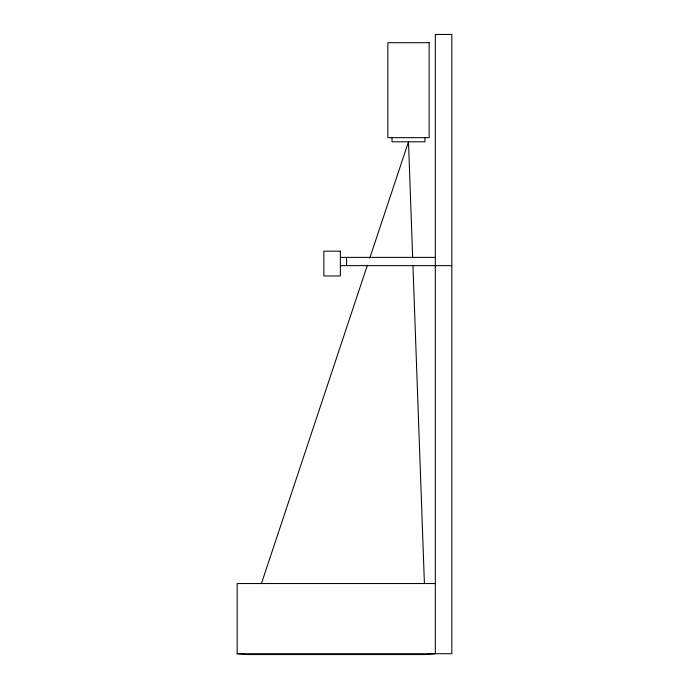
<?xml version="1.0" encoding="UTF-8"?>
<svg xmlns="http://www.w3.org/2000/svg" width="689" height="689" viewBox="0 0 689 689"><rect width="100%" height="100%" fill="white"/><g stroke="black" fill="none" stroke-linecap="round" stroke-linejoin="round"><path stroke-width="1.03" d="M261.398 583.643L367.383 265.265M369.76 258.125L408.491 141.788L412.677 257.841M340.375 257.385L435.327 257.385M340.375 265.644L451.838 265.644M435.327 583.54L237.162 583.54L237.162 653.723L246.447 654.55L426.035 654.55L435.327 653.723L435.327 34.45L451.838 34.45L451.838 653.723L237.162 653.723M412.944 265.36L424.407 583.411M424.967 137.662L424.967 141.788L392.015 141.788L392.015 137.662M346.567 257.385L346.567 265.644M429.135 42.709L387.847 42.709L387.847 137.662L429.135 137.662L429.135 42.709M340.375 251.192L323.856 251.192L323.856 275.97L340.375 275.97L340.375 251.192"/></g></svg>
